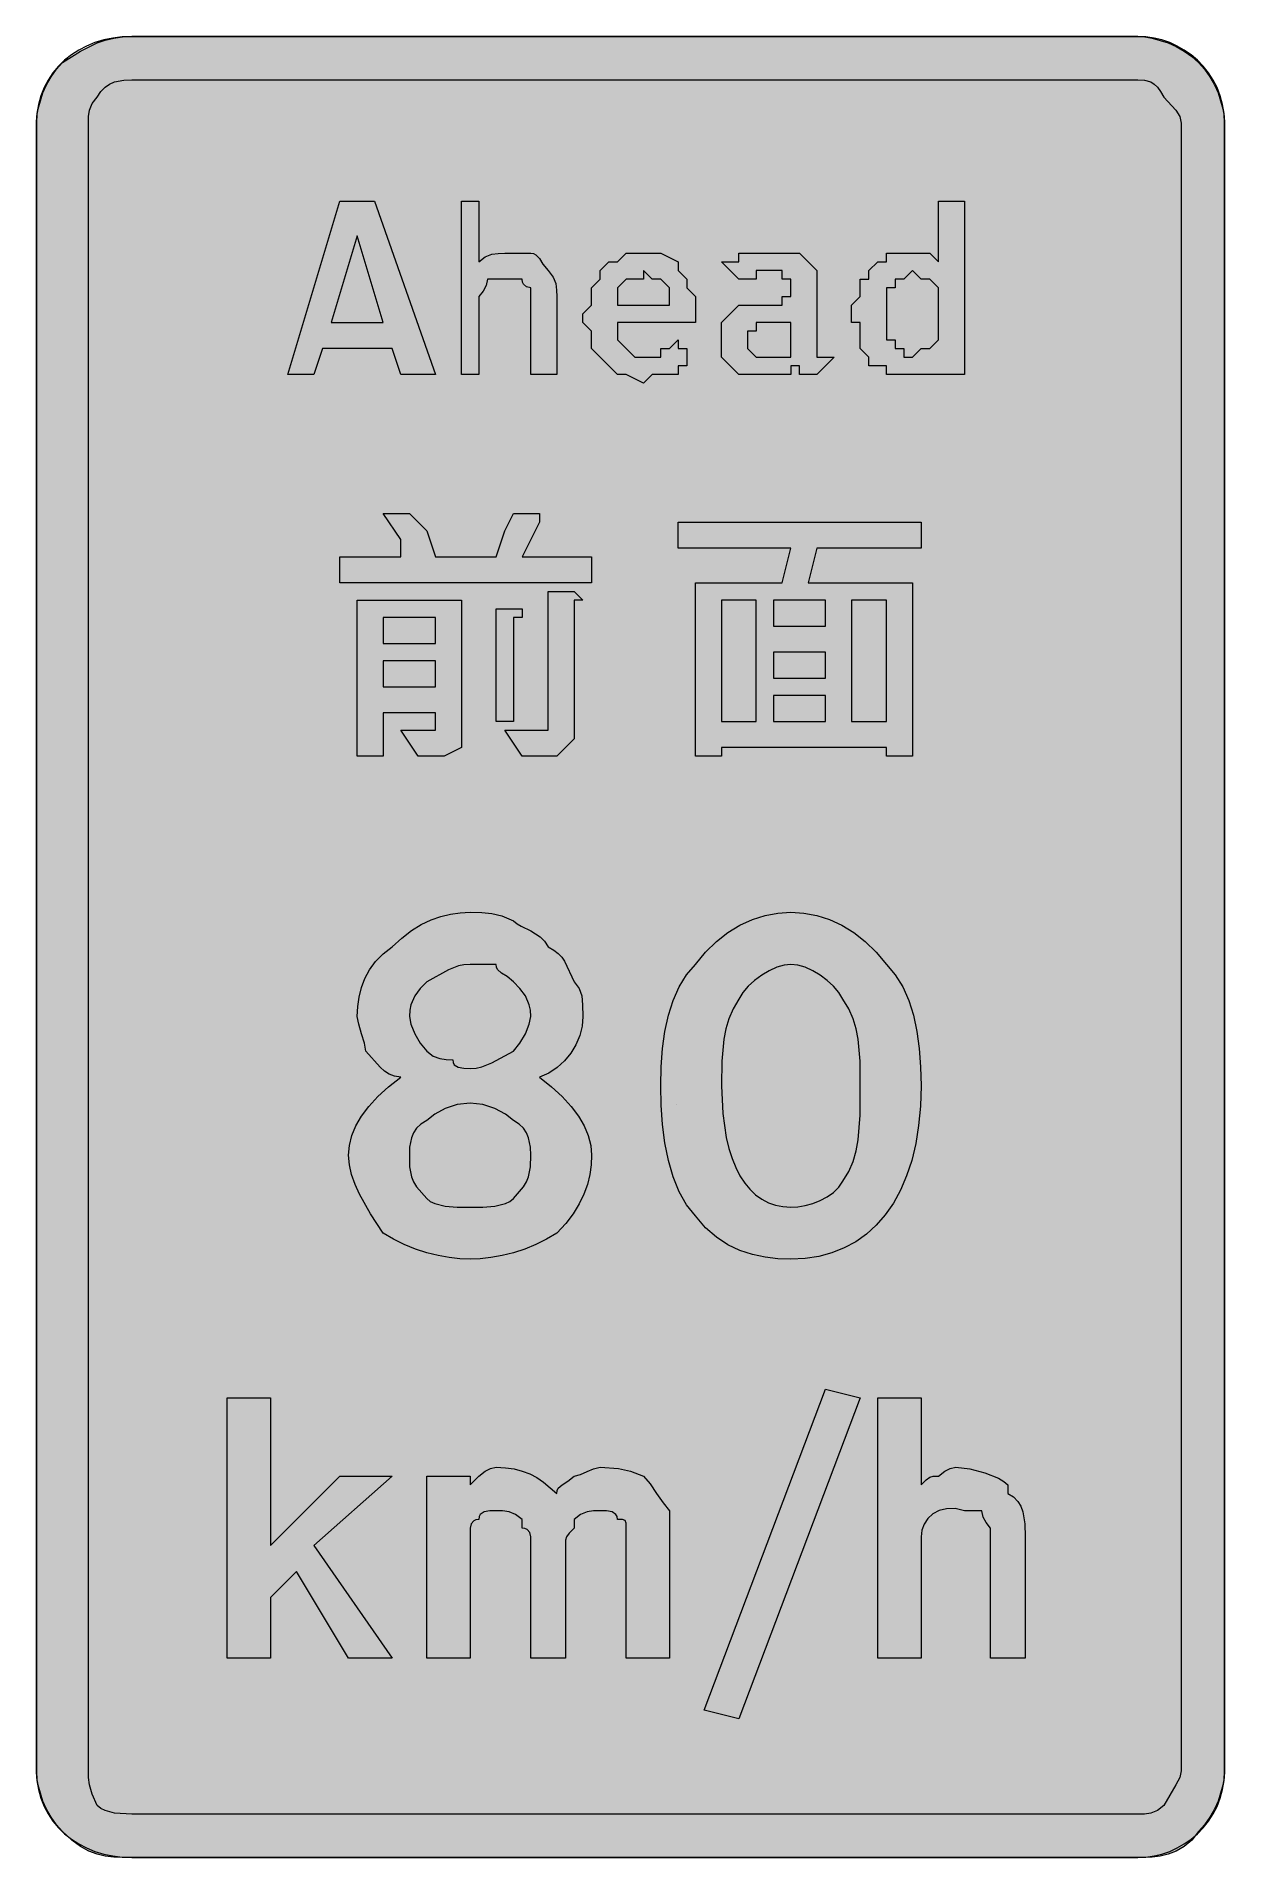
# Model space of a CAD drawing. Header units: metres. Extents: x 201 to 365, y 10 to 262.
import ezdxf

# ---------------------------------------------------------------- set-up
doc = ezdxf.new("R2010")
doc.units = ezdxf.units.M
for name, color, linetype, true_color in [('FILL_RED_FF0000', 7, 'Continuous', 0xff0000), ('FILL_WHITE_FFFFFF', 7, 'Continuous', 0xffffff), ('STROKE_RED_FF0000', 7, 'Continuous', 0xff0000), ('STROKE_WHITE_FFFFFF', 7, 'Continuous', 0xffffff)]:
    doc.layers.add(name, color=color, linetype=linetype, true_color=true_color)

msp = doc.modelspace()

# ---------------------------------------------------------------- hatches: boundary and pattern name
at = {"layer": 'FILL_RED_FF0000', "true_color": 0xff0000}
h = msp.add_hatch(color=7, dxfattribs=at)
h.dxf.hatch_style = 1
h.paths.add_polyline_path([(353.07, 255.84), (353.97, 255.8), (354.87, 255.54), (355.32, 255.25), (355.77, 254.83), (356.22, 254.23), (356.67, 253.44), (358.32, 251.64), (358.86, 250.74), (359.07, 249.84), (359.07, 21.84), (358.86, 20.92), (358.32, 19.89), (356.67, 17.04), (355.77, 16.35), (354.87, 15.99), (353.97, 15.86), (353.07, 15.84), (213.87, 15.84), (211.47, 15.99), (210.16, 16.35), (209.57, 16.64), (209.07, 17.04), (208.38, 18.63), (208.02, 19.89), (207.89, 20.92), (207.87, 21.84), (207.87, 249.84), (207.89, 250.74), (208.02, 251.64), (208.38, 252.54), (209.07, 253.44), (209.57, 254.23), (210.16, 254.83), (210.8, 255.25), (211.47, 255.54), (212.78, 255.8), (213.87, 255.84), (353.07, 255.84)])
at = {"layer": 'FILL_WHITE_FFFFFF', "true_color": 0xffffff}
h = msp.add_hatch(color=7, dxfattribs=at)
h.dxf.hatch_style = 1
h.paths.add_polyline_path([(353.07, 261.84), (354.02, 261.78), (355.06, 261.61), (357.27, 260.94), (358.39, 260.43), (359.48, 259.81), (360.52, 259.08), (361.47, 258.24), (362.31, 257.29), (363.05, 256.25), (363.66, 255.16), (364.17, 254.04), (364.85, 251.83), (365.01, 250.79), (365.07, 249.84), (365.07, 21.84), (365.01, 20.89), (364.85, 19.85), (364.17, 17.64), (363.66, 16.52), (363.05, 15.43), (362.31, 14.39), (361.47, 13.44), (360.52, 12.25), (359.48, 11.36), (358.39, 10.72), (357.27, 10.29), (356.15, 10.03), (355.06, 9.9), (353.07, 9.84), (213.87, 9.84), (211.36, 9.9), (210.2, 10.03), (209.07, 10.29), (207.94, 10.72), (206.78, 11.36), (205.57, 12.25), (204.27, 13.44), (203.43, 14.39), (202.7, 15.43), (202.08, 16.52), (201.57, 17.64), (200.9, 19.85), (200.73, 20.89), (200.67, 21.84), (200.67, 249.84), (200.73, 250.79), (200.9, 251.83), (201.57, 254.04), (202.08, 255.16), (202.7, 256.25), (203.43, 257.29), (204.27, 258.24), (206.78, 259.81), (209.07, 260.94), (210.2, 261.33), (211.36, 261.61), (212.57, 261.78), (213.87, 261.84), (353.07, 261.84)])
h = msp.add_hatch(color=7, dxfattribs=at)
h.dxf.hatch_style = 1
h.paths.add_polyline_path([(255.87, 215.04), (251.07, 215.04), (249.87, 218.64), (240.27, 218.64), (239.07, 215.04), (235.47, 215.04), (242.67, 239.04), (247.47, 239.04), (255.87, 215.04)])
h.paths.add_polyline_path([(241.47, 222.24), (248.67, 222.24), (245.07, 234.24), (241.47, 222.24)], flags=16)
h = msp.add_hatch(color=7, dxfattribs=at)
h.dxf.hatch_style = 1
h.paths.add_polyline_path([(269.07, 227.04), (268.47, 227.19), (268.06, 227.55), (267.92, 227.84), (267.87, 228.24), (265.47, 228.24), (263.07, 228.24), (262.88, 227.36), (262.47, 226.59), (261.87, 225.84), (261.87, 215.04), (259.47, 215.04), (259.47, 239.04), (261.87, 239.04), (261.87, 230.64), (262.77, 231.33), (263.67, 231.69), (264.57, 231.82), (265.47, 231.84), (269.07, 231.84), (269.47, 231.79), (269.78, 231.63), (270.27, 231.09), (270.76, 230.32), (271.47, 229.44), (272.16, 228.54), (272.52, 227.64), (272.65, 226.74), (272.67, 225.84), (272.67, 215.04), (269.07, 215.04), (269.07, 225.84), (269.07, 227.04)])
h = msp.add_hatch(color=7, dxfattribs=at)
h.dxf.hatch_style = 1
h.paths.add_polyline_path([(321.87, 215.04), (320.67, 215.04), (319.47, 215.04), (318.27, 215.04), (318.27, 216.24), (317.07, 216.24), (315.87, 216.24), (315.87, 217.44), (314.67, 218.64), (314.67, 219.84), (314.67, 221.04), (314.67, 222.24), (313.47, 222.24), (313.47, 223.44), (313.47, 224.64), (314.67, 225.84), (314.67, 227.04), (314.67, 228.24), (315.87, 228.24), (315.87, 229.44), (317.07, 230.64), (318.27, 230.64), (318.27, 231.84), (319.47, 231.84), (320.67, 231.84), (321.87, 231.84), (323.07, 231.84), (324.27, 231.84), (325.47, 230.64), (325.47, 239.04), (329.07, 239.04), (329.07, 215.04), (325.47, 215.04), (324.27, 215.04), (323.07, 215.04), (321.87, 215.04)])
h.paths.add_polyline_path([(319.47, 228.24), (319.47, 227.04), (318.27, 227.04), (318.27, 225.84), (318.27, 224.64), (318.27, 223.44), (318.27, 222.24), (318.27, 221.04), (318.27, 219.84), (319.47, 219.84), (319.47, 218.64), (320.67, 218.64), (320.67, 217.44), (321.87, 217.44), (323.07, 218.64), (324.27, 218.64), (325.47, 219.84), (325.47, 221.04), (325.47, 222.24), (325.47, 223.44), (325.47, 224.64), (325.47, 225.84), (325.47, 227.04), (324.27, 228.24), (323.07, 228.24), (321.87, 229.44), (320.67, 228.24), (319.47, 228.24)], flags=16)
h = msp.add_hatch(color=7, dxfattribs=at)
h.dxf.hatch_style = 1
h.paths.add_polyline_path([(289.47, 216.24), (289.47, 215.04), (288.27, 215.04), (287.07, 215.04), (285.87, 215.04), (284.67, 213.84), (282.27, 215.04), (281.07, 215.04), (279.87, 216.24), (278.67, 217.44), (277.47, 218.64), (277.47, 219.84), (277.47, 221.04), (276.27, 222.24), (276.27, 223.44), (277.47, 224.64), (277.47, 225.84), (277.47, 227.04), (278.67, 228.24), (278.67, 229.44), (279.87, 230.64), (281.07, 230.64), (282.27, 231.84), (283.47, 231.84), (284.67, 231.84), (285.87, 231.84), (287.07, 231.84), (289.47, 230.64), (289.47, 229.44), (290.67, 228.24), (290.67, 227.04), (291.87, 225.84), (291.87, 224.64), (291.87, 223.44), (291.87, 222.24), (281.07, 222.24), (281.07, 221.04), (281.07, 219.84), (282.27, 218.64), (283.47, 217.44), (284.67, 217.44), (285.87, 217.44), (287.07, 217.44), (287.07, 218.64), (288.27, 218.64), (289.47, 219.84), (289.47, 218.64), (290.67, 218.64), (290.67, 217.44), (290.67, 216.24), (289.47, 216.24)])
h.paths.add_polyline_path([(288.27, 225.84), (288.27, 227.04), (287.07, 228.24), (285.87, 228.24), (284.67, 229.44), (284.67, 228.24), (283.47, 228.24), (282.27, 228.24), (281.07, 227.04), (281.07, 225.84), (281.07, 224.64), (288.27, 224.64), (288.27, 225.84)], flags=16)
h = msp.add_hatch(color=7, dxfattribs=at)
h.dxf.hatch_style = 1
h.paths.add_polyline_path([(308.67, 219.84), (308.67, 218.64), (308.67, 217.44), (309.87, 217.44), (311.07, 217.44), (308.67, 215.04), (307.47, 215.04), (306.27, 215.04), (306.27, 216.24), (305.07, 216.24), (305.07, 215.04), (303.87, 215.04), (302.67, 215.04), (301.47, 215.04), (300.27, 215.04), (299.07, 215.04), (297.87, 215.04), (296.67, 216.24), (295.47, 217.44), (295.47, 218.64), (295.47, 219.84), (295.47, 221.04), (295.47, 222.24), (296.67, 223.44), (297.87, 224.64), (299.07, 224.64), (300.27, 224.64), (301.47, 224.64), (302.67, 224.64), (303.87, 224.64), (303.87, 225.84), (305.07, 225.84), (305.07, 227.04), (305.07, 228.24), (303.87, 228.24), (303.87, 229.44), (302.67, 229.44), (301.47, 229.44), (300.27, 229.44), (300.27, 228.24), (299.07, 228.24), (297.87, 228.24), (295.47, 230.64), (296.67, 230.64), (297.87, 230.64), (297.87, 231.84), (299.07, 231.84), (300.27, 231.84), (301.47, 231.84), (302.67, 231.84), (303.87, 231.84), (305.07, 231.84), (306.27, 231.84), (307.47, 230.64), (308.67, 229.44), (308.67, 228.24), (308.67, 227.04), (308.67, 225.84), (308.67, 224.64), (308.67, 223.44), (308.67, 222.24), (308.67, 221.04), (308.67, 219.84)])
h.paths.add_polyline_path([(300.27, 222.24), (300.27, 221.04), (299.07, 221.04), (299.07, 219.84), (299.07, 218.64), (300.27, 217.44), (301.47, 217.44), (302.67, 217.44), (303.87, 217.44), (305.07, 217.44), (305.07, 218.64), (305.07, 219.84), (305.07, 221.04), (305.07, 222.24), (303.87, 222.24), (302.67, 222.24), (301.47, 222.24), (300.27, 222.24)], flags=16)
h = msp.add_hatch(color=7, dxfattribs=at)
h.dxf.hatch_style = 1
h.paths.add_polyline_path([(251.07, 192.24), (248.67, 195.84), (252.27, 195.84), (254.67, 193.44), (255.87, 189.84), (264.27, 189.84), (265.47, 193.44), (266.67, 195.84), (270.27, 195.84), (270.27, 194.64), (267.87, 189.84), (277.47, 189.84), (277.47, 186.24), (242.67, 186.24), (242.67, 189.84), (251.07, 189.84), (251.07, 192.24)])
h = msp.add_hatch(color=7, dxfattribs=at)
h.dxf.hatch_style = 1
h.paths.add_polyline_path([(321.87, 162.24), (318.27, 162.24), (318.27, 163.44), (295.47, 163.44), (295.47, 162.24), (291.87, 162.24), (291.87, 186.24), (303.87, 186.24), (305.07, 191.04), (289.47, 191.04), (289.47, 194.64), (323.07, 194.64), (323.07, 191.04), (308.67, 191.04), (307.47, 186.24), (321.87, 186.24), (321.87, 162.24)])
h.paths.add_polyline_path([(309.87, 170.64), (302.67, 170.64), (302.67, 167.04), (309.87, 167.04), (309.87, 170.64)], flags=16)
h.paths.add_polyline_path([(309.87, 180.24), (309.87, 183.84), (302.67, 183.84), (302.67, 180.24), (309.87, 180.24)], flags=16)
h.paths.add_polyline_path([(302.67, 173.04), (309.87, 173.04), (309.87, 176.64), (302.67, 176.64), (302.67, 173.04)], flags=16)
h.paths.add_polyline_path([(295.47, 183.84), (295.47, 167.04), (300.27, 167.04), (300.27, 183.84), (295.47, 183.84)], flags=16)
h.paths.add_polyline_path([(318.27, 183.84), (313.47, 183.84), (313.47, 167.04), (318.27, 167.04), (318.27, 183.84)], flags=16)
h = msp.add_hatch(color=7, dxfattribs=at)
h.dxf.hatch_style = 1
h.paths.add_polyline_path([(275.07, 185.04), (276.27, 183.84), (275.07, 183.84), (275.07, 182.64), (275.07, 167.04), (275.07, 164.64), (273.87, 163.44), (272.67, 162.24), (270.27, 162.24), (267.87, 162.24), (265.47, 165.84), (269.07, 165.84), (270.27, 165.84), (271.47, 165.84), (271.47, 167.04), (271.47, 185.04), (275.07, 185.04)])
h = msp.add_hatch(color=7, dxfattribs=at)
h.dxf.hatch_style = 1
h.paths.add_polyline_path([(259.47, 165.84), (259.47, 163.44), (257.07, 162.24), (255.87, 162.24), (253.47, 162.24), (251.07, 165.84), (254.67, 165.84), (255.87, 165.84), (255.87, 167.04), (255.87, 168.24), (248.67, 168.24), (248.67, 162.24), (245.07, 162.24), (245.07, 183.84), (259.47, 183.84), (259.47, 167.04), (259.47, 165.84)])
h.paths.add_polyline_path([(248.67, 175.44), (248.67, 171.84), (255.87, 171.84), (255.87, 175.44), (248.67, 175.44)], flags=16)
h.paths.add_polyline_path([(255.87, 181.44), (248.67, 181.44), (248.67, 177.84), (255.87, 177.84), (255.87, 181.44)], flags=16)
h = msp.add_hatch(color=7, dxfattribs=at)
h.dxf.hatch_style = 1
h.paths.add_polyline_path([(266.67, 182.64), (267.87, 182.64), (267.87, 181.44), (266.67, 181.44), (266.67, 167.04), (264.27, 167.04), (264.27, 182.64), (266.67, 182.64)])
h = msp.add_hatch(color=7, dxfattribs=at)
h.dxf.hatch_style = 1
h.paths.add_polyline_path([(275.32, 122.32), (274.62, 121.14), (273.75, 120.08), (272.73, 119.15), (271.56, 118.4), (270.27, 117.84), (271.96, 116.49), (273.42, 115.14), (274.66, 113.79), (275.67, 112.44), (276.46, 111.09), (277.02, 109.74), (277.36, 108.39), (277.47, 107.04), (277.41, 105.69), (277.23, 104.34), (276.9, 102.99), (276.42, 101.64), (275.77, 100.29), (274.94, 98.94), (273.91, 97.59), (272.67, 96.24), (271.27, 95.4), (269.78, 94.66), (268.24, 94.05), (266.67, 93.54), (265.1, 93.15), (263.56, 92.86), (262.07, 92.7), (260.67, 92.64), (259.27, 92.7), (257.78, 92.86), (256.24, 93.15), (254.67, 93.54), (253.1, 94.05), (251.56, 94.66), (250.07, 95.4), (248.67, 96.24), (246.91, 98.94), (245.37, 101.64), (244.76, 102.99), (244.28, 104.34), (243.98, 105.69), (243.87, 107.04), (243.98, 108.39), (244.32, 109.74), (244.88, 111.09), (245.67, 112.44), (246.68, 113.79), (247.92, 115.14), (249.38, 116.49), (251.07, 117.84), (250.22, 117.95), (249.48, 118.23), (248.81, 118.66), (248.22, 119.19), (246.27, 121.44), (246.08, 122.53), (245.67, 123.84), (245.26, 125.15), (245.07, 126.24), (245.13, 127.59), (245.31, 128.92), (245.64, 130.23), (246.12, 131.49), (246.77, 132.7), (247.6, 133.83), (248.63, 134.89), (249.87, 135.84), (251.22, 137.08), (252.57, 138.11), (253.92, 138.94), (255.27, 139.59), (256.62, 140.07), (257.97, 140.4), (259.32, 140.58), (260.67, 140.64), (262.28, 140.62), (263.67, 140.49), (265.06, 140.13), (266.67, 139.44), (267.17, 139.04), (267.76, 138.71), (269.07, 138.09), (270.38, 137.25), (270.97, 136.63), (271.47, 135.84), (272.26, 135.39), (272.88, 134.92), (273.35, 134.43), (273.72, 133.89), (275.07, 131.04), (275.76, 130.12), (276.12, 129.09), (276.25, 127.83), (276.27, 126.24), (276.16, 124.89), (275.84, 123.58), (275.32, 122.32)])
h.paths.add_polyline_path([(268.32, 129.09), (267.55, 130.12), (266.67, 131.04), (265.79, 131.75), (265.02, 132.24), (264.48, 132.73), (264.32, 133.04), (264.27, 133.44), (260.67, 133.44), (259.82, 133.39), (259.06, 133.23), (257.67, 132.69), (254.67, 131.04), (253.79, 130.12), (253.02, 129.09), (252.48, 127.83), (252.32, 127.09), (252.27, 126.24), (252.48, 125.15), (253.02, 123.84), (253.79, 122.53), (254.67, 121.44), (255.57, 120.75), (256.47, 120.39), (257.37, 120.26), (258.27, 120.24), (258.32, 119.84), (258.48, 119.55), (259.02, 119.19), (259.79, 119.06), (260.67, 119.04), (261.52, 119.09), (262.28, 119.25), (263.67, 119.79), (266.67, 121.44), (267.55, 122.53), (268.32, 123.84), (268.86, 125.15), (269.07, 126.24), (269.02, 127.09), (268.86, 127.83), (268.32, 129.09)], flags=16)
h.paths.add_polyline_path([(257.22, 113.49), (255.78, 112.72), (254.67, 111.84), (253.88, 111.34), (253.28, 110.75), (252.86, 110.11), (252.57, 109.44), (252.31, 108.13), (252.27, 107.04), (252.31, 105.43), (252.57, 104.04), (252.86, 103.36), (253.28, 102.65), (254.67, 101.04), (255.17, 100.64), (255.78, 100.35), (257.22, 99.99), (258.89, 99.86), (260.67, 99.84), (262.45, 99.86), (264.12, 99.99), (265.56, 100.35), (266.17, 100.64), (266.67, 101.04), (268.06, 102.65), (268.48, 103.36), (268.77, 104.04), (269.03, 105.43), (269.07, 107.04), (269.03, 108.13), (268.77, 109.44), (268.48, 110.11), (268.06, 110.75), (267.46, 111.34), (266.67, 111.84), (265.56, 112.72), (264.12, 113.49), (262.45, 114.03), (260.67, 114.24), (258.89, 114.03), (257.22, 113.49)], flags=16)
h = msp.add_hatch(color=7, dxfattribs=at)
h.dxf.hatch_style = 1
h.paths.add_polyline_path([(287.31, 121.8), (287.64, 124.17), (288.12, 126.39), (288.77, 128.44), (289.6, 130.31), (290.63, 131.98), (291.87, 133.44), (293.27, 135.13), (294.78, 136.59), (296.36, 137.83), (298.02, 138.84), (299.73, 139.63), (301.49, 140.19), (303.27, 140.53), (305.07, 140.64), (306.87, 140.53), (308.65, 140.19), (310.41, 139.63), (312.12, 138.84), (313.78, 137.83), (315.36, 136.59), (316.87, 135.13), (318.27, 133.44), (319.51, 131.98), (320.54, 130.31), (321.37, 128.44), (322.02, 126.39), (322.5, 124.17), (322.83, 121.8), (323.01, 119.28), (323.07, 116.64), (322.99, 113.8), (322.74, 111.13), (322.33, 108.63), (321.78, 106.31), (321.07, 104.16), (320.22, 102.19), (319.24, 100.4), (318.12, 98.79), (316.88, 97.36), (315.51, 96.12), (314.03, 95.06), (312.44, 94.2), (310.74, 93.52), (308.94, 93.03), (307.05, 92.74), (305.07, 92.64), (303.27, 92.7), (301.49, 92.9), (299.73, 93.27), (298.02, 93.84), (296.36, 94.63), (294.78, 95.68), (293.27, 97), (291.87, 98.64), (290.63, 100.15), (289.6, 101.96), (288.77, 104.02), (288.12, 106.29), (287.64, 108.73), (287.31, 111.3), (287.13, 113.95), (287.07, 116.64), (287.13, 119.28), (287.31, 121.8)])
h.paths.add_polyline_path([(314.37, 123.09), (314.08, 124.53), (313.66, 125.92), (313.06, 127.29), (312.27, 128.64), (311.71, 129.54), (310.98, 130.4), (310.1, 131.21), (309.12, 131.94), (308.09, 132.55), (307.04, 133.03), (306.02, 133.33), (305.07, 133.44), (304.12, 133.33), (303.1, 133.03), (302.05, 132.55), (301.02, 131.94), (300.04, 131.21), (299.16, 130.4), (298.43, 129.54), (297.87, 128.64), (297.08, 127.29), (296.48, 125.92), (296.06, 124.53), (295.77, 123.09), (295.51, 120.03), (295.47, 116.64), (295.64, 112.82), (296.13, 109.46), (296.49, 107.96), (296.93, 106.58), (297.44, 105.32), (298.02, 104.19), (298.67, 103.18), (299.4, 102.31), (300.18, 101.56), (301.04, 100.95), (301.96, 100.46), (302.93, 100.12), (303.97, 99.91), (305.07, 99.84), (306.02, 99.9), (307.04, 100.06), (308.09, 100.35), (309.12, 100.74), (310.1, 101.25), (310.98, 101.86), (311.71, 102.6), (312.27, 103.44), (313.06, 104.79), (313.66, 106.18), (314.08, 107.62), (314.37, 109.14), (314.63, 112.55), (314.67, 116.64), (314.63, 120.03), (314.37, 123.09)], flags=16)
h = msp.add_hatch(color=7, dxfattribs=at)
h.dxf.hatch_style = 1
h.paths.add_polyline_path([(242.67, 62.64), (249.87, 62.64), (239.07, 53.04), (249.87, 37.44), (243.87, 37.44), (236.67, 49.44), (233.07, 45.84), (233.07, 37.44), (227.07, 37.44), (227.07, 73.44), (233.07, 73.44), (233.07, 53.04), (242.67, 62.64)])
h = msp.add_hatch(color=7, dxfattribs=at)
h.dxf.hatch_style = 1
h.paths.add_polyline_path([(297.87, 29.04), (293.07, 30.24), (309.87, 74.64), (314.67, 73.44), (297.87, 29.04)])
h = msp.add_hatch(color=7, dxfattribs=at)
h.dxf.hatch_style = 1
h.paths.add_polyline_path([(317.07, 37.44), (317.07, 73.44), (323.07, 73.44), (323.07, 61.44), (323.78, 62.13), (324.27, 62.49), (324.76, 62.62), (325.47, 62.64), (326.35, 63.33), (327.12, 63.69), (327.87, 63.84), (329.84, 63.63), (331.92, 63.09), (333.78, 62.32), (334.51, 61.89), (335.07, 61.44), (335.07, 60.24), (335.86, 59.74), (336.46, 59.13), (336.88, 58.45), (337.17, 57.69), (337.43, 56.02), (337.47, 54.24), (337.47, 53.04), (337.47, 37.44), (332.67, 37.44), (332.67, 53.04), (332.67, 54.24), (332.67, 55.44), (332.07, 56.19), (331.66, 56.96), (331.47, 57.84), (329.07, 57.84), (327.78, 58.13), (326.61, 58.12), (325.59, 57.86), (324.72, 57.39), (324.02, 56.75), (323.5, 55.98), (323.18, 55.13), (323.07, 54.24), (323.07, 53.04), (323.07, 37.44), (317.07, 37.44)])
h = msp.add_hatch(color=7, dxfattribs=at)
h.dxf.hatch_style = 1
h.paths.add_polyline_path([(269.07, 54.24), (268.92, 54.84), (268.56, 55.25), (268.27, 55.39), (267.87, 55.44), (267.87, 56.64), (266.97, 57.33), (266.07, 57.69), (265.17, 57.82), (264.27, 57.84), (263.39, 57.82), (262.62, 57.69), (262.08, 57.33), (261.92, 57.04), (261.87, 56.64), (261.47, 56.59), (261.18, 56.45), (260.82, 56.04), (260.67, 55.44), (260.67, 53.04), (260.67, 37.44), (254.67, 37.44), (254.67, 62.64), (260.67, 62.64), (260.67, 61.44), (261.87, 62.64), (262.75, 63.33), (263.52, 63.69), (264.27, 63.84), (265.57, 63.78), (266.76, 63.61), (267.88, 63.33), (268.92, 62.94), (269.91, 62.43), (270.85, 61.81), (272.67, 60.24), (272.72, 60.64), (272.88, 60.95), (273.42, 61.44), (274.19, 61.93), (275.07, 62.64), (275.97, 62.83), (276.87, 63.24), (277.77, 63.65), (278.67, 63.84), (281.22, 63.69), (282.89, 63.33), (284.67, 62.64), (285.57, 61.55), (286.47, 60.24), (287.37, 58.93), (288.27, 57.84), (288.27, 56.64), (288.27, 55.44), (288.27, 37.44), (282.27, 37.44), (282.27, 54.24), (282.27, 55.44), (282.25, 56.13), (282.12, 56.49), (281.76, 56.62), (281.07, 56.64), (281.02, 57.04), (280.86, 57.33), (280.32, 57.69), (279.55, 57.82), (278.67, 57.84), (277.77, 57.82), (276.87, 57.69), (275.97, 57.33), (275.07, 56.64), (275.07, 55.44), (274.38, 54.73), (274.02, 54.24), (273.89, 53.75), (273.87, 53.04), (273.87, 37.44), (269.07, 37.44), (269.07, 54.24)])

# ---------------------------------------------------------------- linework, layer by layer
at = {"layer": 'FILL_RED_FF0000', "lineweight": 0, "true_color": 0xff0000}
msp.add_lwpolyline([(353.07, 255.84), (353.97, 255.8), (354.87, 255.54), (355.32, 255.25), (355.77, 254.83), (356.22, 254.23), (356.67, 253.44), (358.32, 251.64), (358.86, 250.74), (359.07, 249.84), (359.07, 21.84), (358.86, 20.92), (358.32, 19.89), (356.67, 17.04), (355.77, 16.35), (354.87, 15.99), (353.97, 15.86), (353.07, 15.84), (213.87, 15.84), (211.47, 15.99), (210.16, 16.35), (209.57, 16.64), (209.07, 17.04), (208.38, 18.63), (208.02, 19.89), (207.89, 20.92), (207.87, 21.84), (207.87, 249.84), (207.89, 250.74), (208.02, 251.64), (208.38, 252.54), (209.07, 253.44), (209.57, 254.23), (210.16, 254.83), (210.8, 255.25), (211.47, 255.54), (212.78, 255.8), (213.87, 255.84)], close=True, dxfattribs=at)
at = {"layer": 'FILL_WHITE_FFFFFF', "lineweight": 0, "true_color": 0xffffff}
for points in [[(353.07, 261.84), (354.02, 261.78), (355.06, 261.61), (357.27, 260.94), (358.39, 260.43), (359.48, 259.81), (360.52, 259.08), (361.47, 258.24), (362.31, 257.29), (363.05, 256.25), (363.66, 255.16), (364.17, 254.04), (364.85, 251.83), (365.01, 250.79), (365.07, 249.84), (365.07, 21.84), (365.01, 20.89), (364.85, 19.85), (364.17, 17.64), (363.66, 16.52), (363.05, 15.43), (362.31, 14.39), (361.47, 13.44), (360.52, 12.25), (359.48, 11.36), (358.39, 10.72), (357.27, 10.29), (356.15, 10.03), (355.06, 9.9), (353.07, 9.84), (213.87, 9.84), (211.36, 9.9), (210.2, 10.03), (209.07, 10.29), (207.94, 10.72), (206.78, 11.36), (205.57, 12.25), (204.27, 13.44), (203.43, 14.39), (202.7, 15.43), (202.08, 16.52), (201.57, 17.64), (200.9, 19.85), (200.73, 20.89), (200.67, 21.84), (200.67, 249.84), (200.73, 250.79), (200.9, 251.83), (201.57, 254.04), (202.08, 255.16), (202.7, 256.25), (203.43, 257.29), (204.27, 258.24), (206.78, 259.81), (209.07, 260.94), (210.2, 261.33), (211.36, 261.61), (212.57, 261.78), (213.87, 261.84)], [(255.87, 215.04), (251.07, 215.04), (249.87, 218.64), (240.27, 218.64), (239.07, 215.04), (235.47, 215.04), (242.67, 239.04), (247.47, 239.04)], [(269.07, 227.04), (268.47, 227.19), (268.06, 227.55), (267.92, 227.84), (267.87, 228.24), (265.47, 228.24), (263.07, 228.24), (262.88, 227.36), (262.47, 226.59), (261.87, 225.84), (261.87, 215.04), (259.47, 215.04), (259.47, 239.04), (261.87, 239.04), (261.87, 230.64), (262.77, 231.33), (263.67, 231.69), (264.57, 231.82), (265.47, 231.84), (269.07, 231.84), (269.47, 231.79), (269.78, 231.63), (270.27, 231.09), (270.76, 230.32), (271.47, 229.44), (272.16, 228.54), (272.52, 227.64), (272.65, 226.74), (272.67, 225.84), (272.67, 215.04), (269.07, 215.04), (269.07, 225.84)], [(321.87, 215.04), (320.67, 215.04), (319.47, 215.04), (318.27, 215.04), (318.27, 216.24), (317.07, 216.24), (315.87, 216.24), (315.87, 217.44), (314.67, 218.64), (314.67, 219.84), (314.67, 221.04), (314.67, 222.24), (313.47, 222.24), (313.47, 223.44), (313.47, 224.64), (314.67, 225.84), (314.67, 227.04), (314.67, 228.24), (315.87, 228.24), (315.87, 229.44), (317.07, 230.64), (318.27, 230.64), (318.27, 231.84), (319.47, 231.84), (320.67, 231.84), (321.87, 231.84), (323.07, 231.84), (324.27, 231.84), (325.47, 230.64), (325.47, 239.04), (329.07, 239.04), (329.07, 215.04), (325.47, 215.04), (324.27, 215.04), (323.07, 215.04)], [(241.47, 222.24), (248.67, 222.24), (245.07, 234.24)], [(289.47, 216.24), (289.47, 215.04), (288.27, 215.04), (287.07, 215.04), (285.87, 215.04), (284.67, 213.84), (282.27, 215.04), (281.07, 215.04), (279.87, 216.24), (278.67, 217.44), (277.47, 218.64), (277.47, 219.84), (277.47, 221.04), (276.27, 222.24), (276.27, 223.44), (277.47, 224.64), (277.47, 225.84), (277.47, 227.04), (278.67, 228.24), (278.67, 229.44), (279.87, 230.64), (281.07, 230.64), (282.27, 231.84), (283.47, 231.84), (284.67, 231.84), (285.87, 231.84), (287.07, 231.84), (289.47, 230.64), (289.47, 229.44), (290.67, 228.24), (290.67, 227.04), (291.87, 225.84), (291.87, 224.64), (291.87, 223.44), (291.87, 222.24), (281.07, 222.24), (281.07, 221.04), (281.07, 219.84), (282.27, 218.64), (283.47, 217.44), (284.67, 217.44), (285.87, 217.44), (287.07, 217.44), (287.07, 218.64), (288.27, 218.64), (289.47, 219.84), (289.47, 218.64), (290.67, 218.64), (290.67, 217.44), (290.67, 216.24)], [(288.27, 225.84), (288.27, 227.04), (287.07, 228.24), (285.87, 228.24), (284.67, 229.44), (284.67, 228.24), (283.47, 228.24), (282.27, 228.24), (281.07, 227.04), (281.07, 225.84), (281.07, 224.64), (288.27, 224.64)], [(308.67, 219.84), (308.67, 218.64), (308.67, 217.44), (309.87, 217.44), (311.07, 217.44), (308.67, 215.04), (307.47, 215.04), (306.27, 215.04), (306.27, 216.24), (305.07, 216.24), (305.07, 215.04), (303.87, 215.04), (302.67, 215.04), (301.47, 215.04), (300.27, 215.04), (299.07, 215.04), (297.87, 215.04), (296.67, 216.24), (295.47, 217.44), (295.47, 218.64), (295.47, 219.84), (295.47, 221.04), (295.47, 222.24), (296.67, 223.44), (297.87, 224.64), (299.07, 224.64), (300.27, 224.64), (301.47, 224.64), (302.67, 224.64), (303.87, 224.64), (303.87, 225.84), (305.07, 225.84), (305.07, 227.04), (305.07, 228.24), (303.87, 228.24), (303.87, 229.44), (302.67, 229.44), (301.47, 229.44), (300.27, 229.44), (300.27, 228.24), (299.07, 228.24), (297.87, 228.24), (295.47, 230.64), (296.67, 230.64), (297.87, 230.64), (297.87, 231.84), (299.07, 231.84), (300.27, 231.84), (301.47, 231.84), (302.67, 231.84), (303.87, 231.84), (305.07, 231.84), (306.27, 231.84), (307.47, 230.64), (308.67, 229.44), (308.67, 228.24), (308.67, 227.04), (308.67, 225.84), (308.67, 224.64), (308.67, 223.44), (308.67, 222.24), (308.67, 221.04)], [(319.47, 228.24), (319.47, 227.04), (318.27, 227.04), (318.27, 225.84), (318.27, 224.64), (318.27, 223.44), (318.27, 222.24), (318.27, 221.04), (318.27, 219.84), (319.47, 219.84), (319.47, 218.64), (320.67, 218.64), (320.67, 217.44), (321.87, 217.44), (323.07, 218.64), (324.27, 218.64), (325.47, 219.84), (325.47, 221.04), (325.47, 222.24), (325.47, 223.44), (325.47, 224.64), (325.47, 225.84), (325.47, 227.04), (324.27, 228.24), (323.07, 228.24), (321.87, 229.44), (320.67, 228.24)], [(300.27, 222.24), (300.27, 221.04), (299.07, 221.04), (299.07, 219.84), (299.07, 218.64), (300.27, 217.44), (301.47, 217.44), (302.67, 217.44), (303.87, 217.44), (305.07, 217.44), (305.07, 218.64), (305.07, 219.84), (305.07, 221.04), (305.07, 222.24), (303.87, 222.24), (302.67, 222.24), (301.47, 222.24)], [(251.07, 192.24), (248.67, 195.84), (252.27, 195.84), (254.67, 193.44), (255.87, 189.84), (264.27, 189.84), (265.47, 193.44), (266.67, 195.84), (270.27, 195.84), (270.27, 194.64), (267.87, 189.84), (277.47, 189.84), (277.47, 186.24), (242.67, 186.24), (242.67, 189.84), (251.07, 189.84)], [(321.87, 162.24), (318.27, 162.24), (318.27, 163.44), (295.47, 163.44), (295.47, 162.24), (291.87, 162.24), (291.87, 186.24), (303.87, 186.24), (305.07, 191.04), (289.47, 191.04), (289.47, 194.64), (323.07, 194.64), (323.07, 191.04), (308.67, 191.04), (307.47, 186.24), (321.87, 186.24)], [(275.07, 185.04), (276.27, 183.84), (275.07, 183.84), (275.07, 182.64), (275.07, 167.04), (275.07, 164.64), (273.87, 163.44), (272.67, 162.24), (270.27, 162.24), (267.87, 162.24), (265.47, 165.84), (269.07, 165.84), (270.27, 165.84), (271.47, 165.84), (271.47, 167.04), (271.47, 185.04)], [(259.47, 165.84), (259.47, 163.44), (257.07, 162.24), (255.87, 162.24), (253.47, 162.24), (251.07, 165.84), (254.67, 165.84), (255.87, 165.84), (255.87, 167.04), (255.87, 168.24), (248.67, 168.24), (248.67, 162.24), (245.07, 162.24), (245.07, 183.84), (259.47, 183.84), (259.47, 167.04)], [(266.67, 182.64), (267.87, 182.64), (267.87, 181.44), (266.67, 181.44), (266.67, 167.04), (264.27, 167.04), (264.27, 182.64)], [(295.47, 183.84), (295.47, 167.04), (300.27, 167.04), (300.27, 183.84)], [(309.87, 180.24), (309.87, 183.84), (302.67, 183.84), (302.67, 180.24)], [(318.27, 183.84), (313.47, 183.84), (313.47, 167.04), (318.27, 167.04)], [(255.87, 181.44), (248.67, 181.44), (248.67, 177.84), (255.87, 177.84)], [(302.67, 173.04), (309.87, 173.04), (309.87, 176.64), (302.67, 176.64)], [(248.67, 175.44), (248.67, 171.84), (255.87, 171.84), (255.87, 175.44)], [(309.87, 170.64), (302.67, 170.64), (302.67, 167.04), (309.87, 167.04)], [(275.32, 122.32), (274.62, 121.14), (273.75, 120.08), (272.73, 119.15), (271.56, 118.4), (270.27, 117.84), (271.96, 116.49), (273.42, 115.14), (274.66, 113.79), (275.67, 112.44), (276.46, 111.09), (277.02, 109.74), (277.36, 108.39), (277.47, 107.04), (277.41, 105.69), (277.23, 104.34), (276.9, 102.99), (276.42, 101.64), (275.77, 100.29), (274.94, 98.94), (273.91, 97.59), (272.67, 96.24), (271.27, 95.4), (269.78, 94.66), (268.24, 94.05), (266.67, 93.54), (265.1, 93.15), (263.56, 92.86), (262.07, 92.7), (260.67, 92.64), (259.27, 92.7), (257.78, 92.86), (256.24, 93.15), (254.67, 93.54), (253.1, 94.05), (251.56, 94.66), (250.07, 95.4), (248.67, 96.24), (246.91, 98.94), (245.37, 101.64), (244.76, 102.99), (244.28, 104.34), (243.98, 105.69), (243.87, 107.04), (243.98, 108.39), (244.32, 109.74), (244.88, 111.09), (245.67, 112.44), (246.68, 113.79), (247.92, 115.14), (249.38, 116.49), (251.07, 117.84), (250.22, 117.95), (249.48, 118.23), (248.81, 118.66), (248.22, 119.19), (246.27, 121.44), (246.08, 122.53), (245.67, 123.84), (245.26, 125.15), (245.07, 126.24), (245.13, 127.59), (245.31, 128.92), (245.64, 130.23), (246.12, 131.49), (246.77, 132.7), (247.6, 133.83), (248.63, 134.89), (249.87, 135.84), (251.22, 137.08), (252.57, 138.11), (253.92, 138.94), (255.27, 139.59), (256.62, 140.07), (257.97, 140.4), (259.32, 140.58), (260.67, 140.64), (262.28, 140.62), (263.67, 140.49), (265.06, 140.13), (266.67, 139.44), (267.17, 139.04), (267.76, 138.71), (269.07, 138.09), (270.38, 137.25), (270.97, 136.63), (271.47, 135.84), (272.26, 135.39), (272.88, 134.92), (273.35, 134.43), (273.72, 133.89), (275.07, 131.04), (275.76, 130.12), (276.12, 129.09), (276.25, 127.83), (276.27, 126.24), (276.16, 124.89), (275.84, 123.58)], [(287.31, 121.8), (287.64, 124.17), (288.12, 126.39), (288.77, 128.44), (289.6, 130.31), (290.63, 131.98), (291.87, 133.44), (293.27, 135.13), (294.78, 136.59), (296.36, 137.83), (298.02, 138.84), (299.73, 139.63), (301.49, 140.19), (303.27, 140.53), (305.07, 140.64), (306.87, 140.53), (308.65, 140.19), (310.41, 139.63), (312.12, 138.84), (313.78, 137.83), (315.36, 136.59), (316.87, 135.13), (318.27, 133.44), (319.51, 131.98), (320.54, 130.31), (321.37, 128.44), (322.02, 126.39), (322.5, 124.17), (322.83, 121.8), (323.01, 119.28), (323.07, 116.64), (322.99, 113.8), (322.74, 111.13), (322.33, 108.63), (321.78, 106.31), (321.07, 104.16), (320.22, 102.19), (319.24, 100.4), (318.12, 98.79), (316.88, 97.36), (315.51, 96.12), (314.03, 95.06), (312.44, 94.2), (310.74, 93.52), (308.94, 93.03), (307.05, 92.74), (305.07, 92.64), (303.27, 92.7), (301.49, 92.9), (299.73, 93.27), (298.02, 93.84), (296.36, 94.63), (294.78, 95.68), (293.27, 97), (291.87, 98.64), (290.63, 100.15), (289.6, 101.96), (288.77, 104.02), (288.12, 106.29), (287.64, 108.73), (287.31, 111.3), (287.13, 113.95), (287.07, 116.64), (287.13, 119.28)], [(268.32, 129.09), (267.55, 130.12), (266.67, 131.04), (265.79, 131.75), (265.02, 132.24), (264.48, 132.73), (264.32, 133.04), (264.27, 133.44), (260.67, 133.44), (259.82, 133.39), (259.06, 133.23), (257.67, 132.69), (254.67, 131.04), (253.79, 130.12), (253.02, 129.09), (252.48, 127.83), (252.32, 127.09), (252.27, 126.24), (252.48, 125.15), (253.02, 123.84), (253.79, 122.53), (254.67, 121.44), (255.57, 120.75), (256.47, 120.39), (257.37, 120.26), (258.27, 120.24), (258.32, 119.84), (258.48, 119.55), (259.02, 119.19), (259.79, 119.06), (260.67, 119.04), (261.52, 119.09), (262.28, 119.25), (263.67, 119.79), (266.67, 121.44), (267.55, 122.53), (268.32, 123.84), (268.86, 125.15), (269.07, 126.24), (269.02, 127.09), (268.86, 127.83)], [(314.37, 123.09), (314.08, 124.53), (313.66, 125.92), (313.06, 127.29), (312.27, 128.64), (311.71, 129.54), (310.98, 130.4), (310.1, 131.21), (309.12, 131.94), (308.09, 132.55), (307.04, 133.03), (306.02, 133.33), (305.07, 133.44), (304.12, 133.33), (303.1, 133.03), (302.05, 132.55), (301.02, 131.94), (300.04, 131.21), (299.16, 130.4), (298.43, 129.54), (297.87, 128.64), (297.08, 127.29), (296.48, 125.92), (296.06, 124.53), (295.77, 123.09), (295.51, 120.03), (295.47, 116.64), (295.64, 112.82), (296.13, 109.46), (296.49, 107.96), (296.93, 106.58), (297.44, 105.32), (298.02, 104.19), (298.67, 103.18), (299.4, 102.31), (300.18, 101.56), (301.04, 100.95), (301.96, 100.46), (302.93, 100.12), (303.97, 99.91), (305.07, 99.84), (306.02, 99.9), (307.04, 100.06), (308.09, 100.35), (309.12, 100.74), (310.1, 101.25), (310.98, 101.86), (311.71, 102.6), (312.27, 103.44), (313.06, 104.79), (313.66, 106.18), (314.08, 107.62), (314.37, 109.14), (314.63, 112.55), (314.67, 116.64), (314.63, 120.03)], [(257.22, 113.49), (255.78, 112.72), (254.67, 111.84), (253.88, 111.34), (253.28, 110.75), (252.86, 110.11), (252.57, 109.44), (252.31, 108.13), (252.27, 107.04), (252.31, 105.43), (252.57, 104.04), (252.86, 103.36), (253.28, 102.65), (254.67, 101.04), (255.17, 100.64), (255.78, 100.35), (257.22, 99.99), (258.89, 99.86), (260.67, 99.84), (262.45, 99.86), (264.12, 99.99), (265.56, 100.35), (266.17, 100.64), (266.67, 101.04), (268.06, 102.65), (268.48, 103.36), (268.77, 104.04), (269.03, 105.43), (269.07, 107.04), (269.03, 108.13), (268.77, 109.44), (268.48, 110.11), (268.06, 110.75), (267.46, 111.34), (266.67, 111.84), (265.56, 112.72), (264.12, 113.49), (262.45, 114.03), (260.67, 114.24), (258.89, 114.03)], [(242.67, 62.64), (249.87, 62.64), (239.07, 53.04), (249.87, 37.44), (243.87, 37.44), (236.67, 49.44), (233.07, 45.84), (233.07, 37.44), (227.07, 37.44), (227.07, 73.44), (233.07, 73.44), (233.07, 53.04)], [(297.87, 29.04), (293.07, 30.24), (309.87, 74.64), (314.67, 73.44)], [(317.07, 37.44), (317.07, 73.44), (323.07, 73.44), (323.07, 61.44), (323.78, 62.13), (324.27, 62.49), (324.76, 62.62), (325.47, 62.64), (326.35, 63.33), (327.12, 63.69), (327.87, 63.84), (329.84, 63.63), (331.92, 63.09), (333.78, 62.32), (334.51, 61.89), (335.07, 61.44), (335.07, 60.24), (335.86, 59.74), (336.46, 59.13), (336.88, 58.45), (337.17, 57.69), (337.43, 56.02), (337.47, 54.24), (337.47, 53.04), (337.47, 37.44), (332.67, 37.44), (332.67, 53.04), (332.67, 54.24), (332.67, 55.44), (332.07, 56.19), (331.66, 56.96), (331.47, 57.84), (329.07, 57.84), (327.78, 58.13), (326.61, 58.12), (325.59, 57.86), (324.72, 57.39), (324.02, 56.75), (323.5, 55.98), (323.18, 55.13), (323.07, 54.24), (323.07, 53.04), (323.07, 37.44)], [(269.07, 54.24), (268.92, 54.84), (268.56, 55.25), (268.27, 55.39), (267.87, 55.44), (267.87, 56.64), (266.97, 57.33), (266.07, 57.69), (265.17, 57.82), (264.27, 57.84), (263.39, 57.82), (262.62, 57.69), (262.08, 57.33), (261.92, 57.04), (261.87, 56.64), (261.47, 56.59), (261.18, 56.45), (260.82, 56.04), (260.67, 55.44), (260.67, 53.04), (260.67, 37.44), (254.67, 37.44), (254.67, 62.64), (260.67, 62.64), (260.67, 61.44), (261.87, 62.64), (262.75, 63.33), (263.52, 63.69), (264.27, 63.84), (265.57, 63.78), (266.76, 63.61), (267.88, 63.33), (268.92, 62.94), (269.91, 62.43), (270.85, 61.81), (272.67, 60.24), (272.72, 60.64), (272.88, 60.95), (273.42, 61.44), (274.19, 61.93), (275.07, 62.64), (275.97, 62.83), (276.87, 63.24), (277.77, 63.65), (278.67, 63.84), (281.22, 63.69), (282.89, 63.33), (284.67, 62.64), (285.57, 61.55), (286.47, 60.24), (287.37, 58.93), (288.27, 57.84), (288.27, 56.64), (288.27, 55.44), (288.27, 37.44), (282.27, 37.44), (282.27, 54.24), (282.27, 55.44), (282.25, 56.13), (282.12, 56.49), (281.76, 56.62), (281.07, 56.64), (281.02, 57.04), (280.86, 57.33), (280.32, 57.69), (279.55, 57.82), (278.67, 57.84), (277.77, 57.82), (276.87, 57.69), (275.97, 57.33), (275.07, 56.64), (275.07, 55.44), (274.38, 54.73), (274.02, 54.24), (273.89, 53.75), (273.87, 53.04), (273.87, 37.44), (269.07, 37.44)]]:
    msp.add_lwpolyline(points, close=True, dxfattribs=at)
at = {"layer": 'STROKE_RED_FF0000', "lineweight": 0, "true_color": 0xff0000}
msp.add_lwpolyline([(365.07, 21.84), (365.07, 249.84), (365, 251.16), (364.8, 252.42), (364.48, 253.62), (364.04, 254.75), (363.5, 255.81), (362.86, 256.8), (362.13, 257.71), (361.32, 258.54), (360.44, 259.28), (359.5, 259.94), (358.51, 260.51), (357.48, 260.98), (356.41, 261.35), (355.31, 261.62), (354.19, 261.78), (353.07, 261.84), (213.87, 261.84), (212.54, 261.78), (211.24, 261.62), (209.98, 261.35), (208.77, 260.98), (207.62, 260.51), (206.53, 259.94), (205.51, 259.28), (204.57, 258.54), (203.71, 257.71), (202.95, 256.8), (202.28, 255.81), (201.72, 254.75), (201.27, 253.62), (200.94, 252.42), (200.74, 251.16), (200.67, 249.84), (200.67, 21.84), (200.74, 20.52), (200.94, 19.26), (201.27, 18.06), (201.72, 16.93), (202.28, 15.87), (202.95, 14.88), (203.71, 13.97), (204.57, 13.14), (205.51, 12.4), (206.53, 11.74), (207.62, 11.17), (208.77, 10.7), (209.98, 10.33), (211.24, 10.06), (212.54, 9.9), (213.87, 9.84), (353.07, 9.84), (354.19, 9.9), (355.31, 10.06), (356.41, 10.33), (357.48, 10.7), (358.51, 11.17), (359.5, 11.74), (360.44, 12.4), (361.32, 13.14), (362.13, 13.97), (362.86, 14.88), (363.5, 15.87), (364.04, 16.93), (364.48, 18.06), (364.8, 19.26), (365, 20.52), (365.07, 21.84)], dxfattribs=at)
at = {"layer": 'STROKE_WHITE_FFFFFF', "lineweight": 0, "true_color": 0xffffff}
msp.add_lwpolyline([(289.27, 114.08), (289.27, 114.08)], dxfattribs=at)
msp.add_lwpolyline([(289.27, 114.08), (289.27, 114.08)], dxfattribs=at)

doc.saveas('drawing.dxf')
